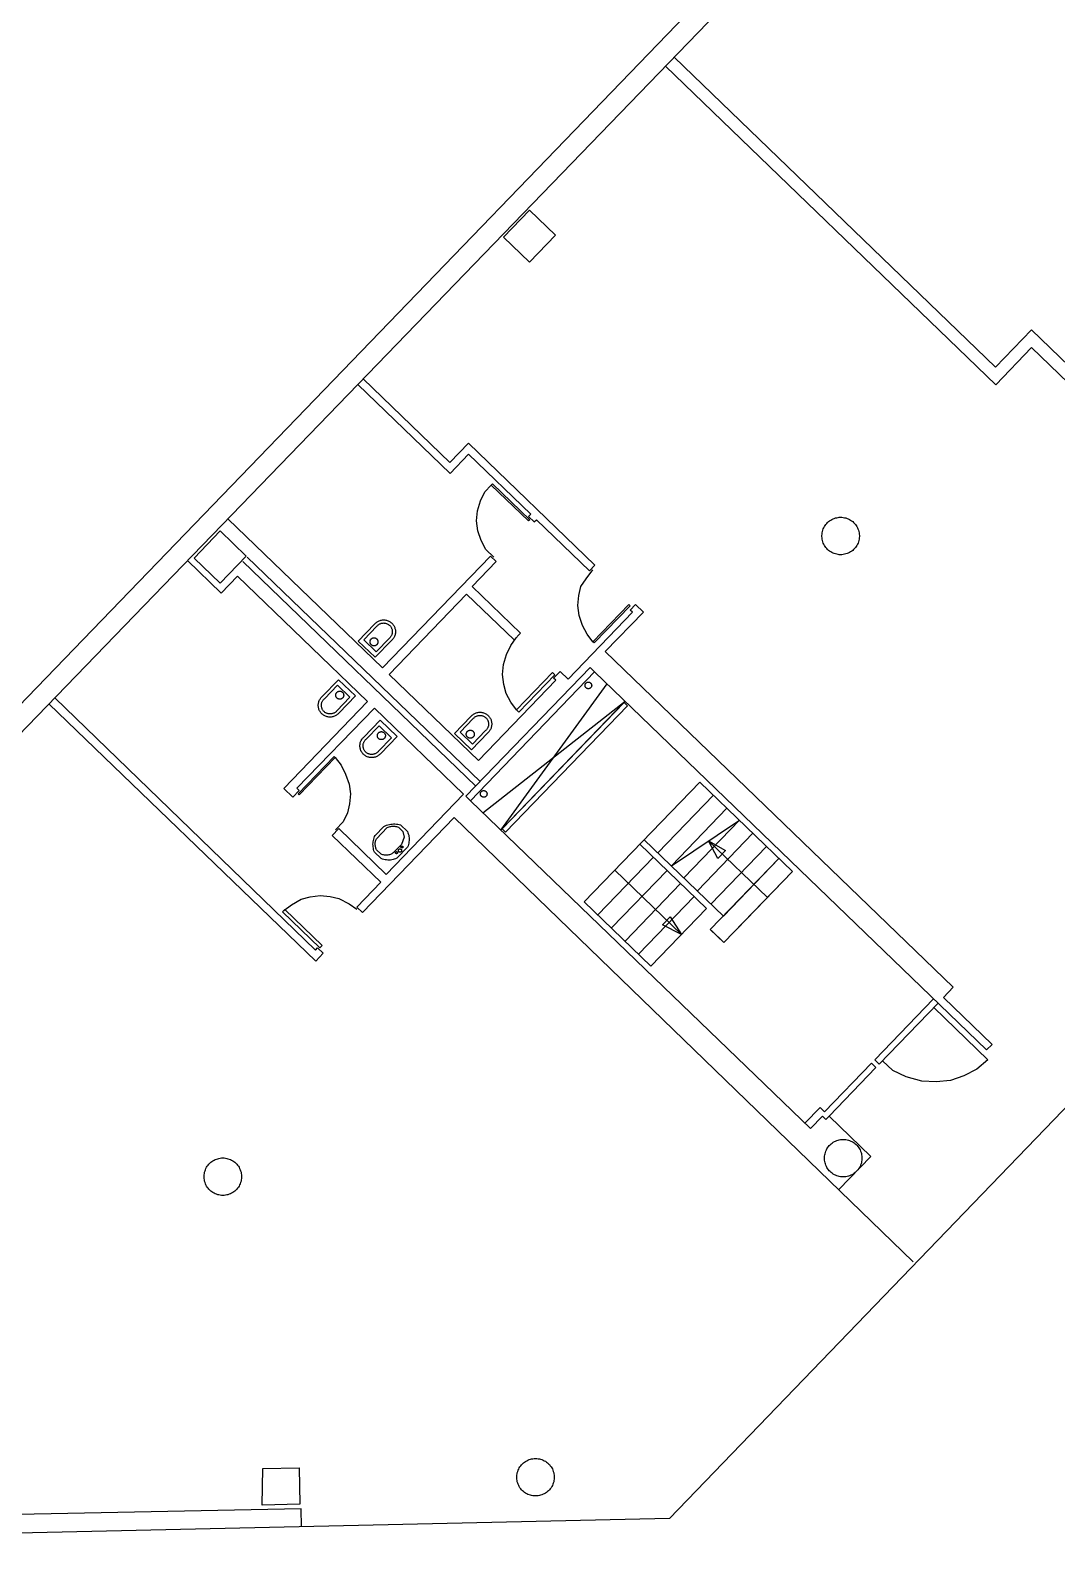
# Model space of a CAD drawing. Header units: inches. Extents: x 1826467.6 to 1826545.5, y 5114756.4 to 5114799.7.
# Drawn here: x 1826481.02 to 1826497.64, y 5114756.37 to 5114781 of the extents above; entities that cross this region are included whole.
import ezdxf

# ---------------------------------------------------------------- set-up
doc = ezdxf.new("R2010")
doc.units = ezdxf.units.IN
doc.header["$MEASUREMENT"] = 0

msp = doc.modelspace()

# ---------------------------------------------------------------- linework, layer by layer
for points in [[(1826545.53, 5114764.951), (1826524.919, 5114761.63), (1826509.897, 5114776.115), (1826491.371, 5114756.906), (1826467.621, 5114756.368), (1826509.493, 5114799.741), (1826545.53, 5114764.951)], [(1826485.415, 5114756.771), (1826485.409, 5114757.062), (1826468.393, 5114756.718), (1826509.451, 5114799.181), (1826544.866, 5114765.167), (1826530.748, 5114762.802), (1826530.785, 5114762.575)], [(1826491.307, 5114780.416), (1826496.655, 5114775.258)], [(1826496.65, 5114775.546), (1826491.448, 5114780.562)], [(1826489.529, 5114777.682), (1826489.106, 5114777.243), (1826488.685, 5114777.648), (1826489.108, 5114778.087), (1826489.529, 5114777.682)], [(1826497.232, 5114776.15), (1826496.65, 5114775.546)], [(1826503.781, 5114769.833), (1826497.232, 5114776.15)], [(1826496.655, 5114775.258), (1826497.237, 5114775.862)], [(1826497.237, 5114775.862), (1826503.639, 5114769.688)], [(1826486.325, 5114775.263), (1826487.819, 5114773.822)], [(1826487.816, 5114774.002), (1826486.413, 5114775.355)], [(1826488.116, 5114774.313), (1826487.816, 5114774.002)], [(1826490.165, 5114772.337), (1826488.116, 5114774.313)], [(1826487.819, 5114773.822), (1826488.119, 5114774.133)], [(1826488.119, 5114774.133), (1826489.126, 5114773.163)], [(1826488.527, 5114772.469), (1826488.399, 5114772.592), (1826488.324, 5114772.735), (1826488.268, 5114772.895), (1826488.247, 5114773.057), (1826488.262, 5114773.219), (1826488.313, 5114773.382), (1826488.382, 5114773.527), (1826488.488, 5114773.636)], [(1826489.109, 5114773.072), (1826489.092, 5114773.054), (1826488.488, 5114773.636), (1826488.505, 5114773.655), (1826489.109, 5114773.072), (1826489.109, 5114773.072)], [(1826484.223, 5114773.089), (1826486.726, 5114770.675)], [(1826489.126, 5114773.163), (1826489.09, 5114773.126)], [(1826489.09, 5114773.126), (1826489.182, 5114773.038)], [(1826489.182, 5114773.038), (1826489.217, 5114773.074)], [(1826489.217, 5114773.074), (1826490.077, 5114772.245)], [(1826493.934, 5114772.592), (1826493.919, 5114772.607), (1826493.906, 5114772.624), (1826493.893, 5114772.641), (1826493.882, 5114772.659), (1826493.872, 5114772.677), (1826493.863, 5114772.697), (1826493.856, 5114772.717), (1826493.85, 5114772.737), (1826493.846, 5114772.758), (1826493.843, 5114772.779), (1826493.841, 5114772.8), (1826493.841, 5114772.821), (1826493.843, 5114772.842), (1826493.846, 5114772.863), (1826493.85, 5114772.884), (1826493.856, 5114772.904), (1826493.863, 5114772.924), (1826493.872, 5114772.943), (1826493.882, 5114772.962), (1826493.893, 5114772.98), (1826493.905, 5114772.997), (1826493.919, 5114773.013), (1826493.934, 5114773.028), (1826493.949, 5114773.043), (1826493.966, 5114773.056), (1826493.984, 5114773.068), (1826494.002, 5114773.078), (1826494.021, 5114773.087), (1826494.041, 5114773.095), (1826494.061, 5114773.102), (1826494.081, 5114773.107), (1826494.102, 5114773.111), (1826494.123, 5114773.113), (1826494.144, 5114773.114), (1826494.165, 5114773.113), (1826494.186, 5114773.111), (1826494.207, 5114773.107), (1826494.228, 5114773.102), (1826494.248, 5114773.095), (1826494.268, 5114773.088), (1826494.287, 5114773.078), (1826494.305, 5114773.068), (1826494.322, 5114773.056), (1826494.339, 5114773.043), (1826494.355, 5114773.029), (1826494.37, 5114773.014), (1826494.383, 5114772.997), (1826494.396, 5114772.98), (1826494.407, 5114772.962), (1826494.417, 5114772.944), (1826494.425, 5114772.924), (1826494.433, 5114772.904), (1826494.439, 5114772.884), (1826494.443, 5114772.863), (1826494.446, 5114772.842), (1826494.447, 5114772.821), (1826494.447, 5114772.8), (1826494.446, 5114772.779), (1826494.443, 5114772.758), (1826494.439, 5114772.737), (1826494.433, 5114772.717), (1826494.426, 5114772.697), (1826494.417, 5114772.678), (1826494.407, 5114772.659), (1826494.396, 5114772.641), (1826494.383, 5114772.624), (1826494.37, 5114772.608), (1826494.355, 5114772.593), (1826494.339, 5114772.578), (1826494.323, 5114772.565), (1826494.305, 5114772.553), (1826494.287, 5114772.543), (1826494.268, 5114772.534), (1826494.248, 5114772.526), (1826494.228, 5114772.519), (1826494.208, 5114772.514), (1826494.187, 5114772.51), (1826494.166, 5114772.508), (1826494.145, 5114772.507), (1826494.123, 5114772.508), (1826494.102, 5114772.51), (1826494.082, 5114772.514), (1826494.061, 5114772.519), (1826494.041, 5114772.525), (1826494.021, 5114772.533), (1826494.002, 5114772.543), (1826493.984, 5114772.553), (1826493.966, 5114772.565), (1826493.95, 5114772.578), (1826493.934, 5114772.592)], [(1826484.518, 5114772.486), (1826484.095, 5114772.047), (1826483.674, 5114772.453), (1826484.097, 5114772.892), (1826484.518, 5114772.486)], [(1826484.116, 5114771.886), (1826483.569, 5114772.413)], [(1826484.466, 5114772.395), (1826488.235, 5114768.761)], [(1826488.305, 5114768.834), (1826484.537, 5114772.468)], [(1826486.726, 5114770.675), (1826488.473, 5114772.486)], [(1826488.564, 5114772.398), (1826488.176, 5114771.995)], [(1826488.473, 5114772.486), (1826488.564, 5114772.398)], [(1826490.077, 5114772.245), (1826490.165, 5114772.337)], [(1826484.38, 5114772.16), (1826484.116, 5114771.886)], [(1826486.484, 5114770.131), (1826484.38, 5114772.16)], [(1826490.134, 5114771.096), (1826490.041, 5114771.22), (1826489.967, 5114771.362), (1826489.91, 5114771.523), (1826489.889, 5114771.685), (1826489.904, 5114771.847), (1826489.938, 5114771.991), (1826490.025, 5114772.118), (1826490.13, 5114772.264)], [(1826488.088, 5114771.868), (1826486.836, 5114770.569)], [(1826488.857, 5114771.127), (1826488.088, 5114771.868)], [(1826488.176, 5114771.995), (1826488.963, 5114771.236)], [(1826489.731, 5114770.495), (1826490.772, 5114771.575)], [(1826490.734, 5114771.682), (1826490.152, 5114771.078), (1826490.134, 5114771.096), (1826490.716, 5114771.7), (1826490.734, 5114771.682), (1826490.734, 5114771.682)], [(1826490.952, 5114771.578), (1826490.334, 5114770.938)], [(1826490.735, 5114771.61), (1826490.824, 5114771.702)], [(1826490.772, 5114771.575), (1826490.735, 5114771.61)], [(1826490.824, 5114771.702), (1826490.952, 5114771.578)], [(1826486.334, 5114771.11), (1826486.599, 5114771.385), (1826486.599, 5114771.385), (1826486.608, 5114771.395), (1826486.617, 5114771.404), (1826486.628, 5114771.412), (1826486.638, 5114771.42), (1826486.65, 5114771.427), (1826486.661, 5114771.434), (1826486.674, 5114771.439), (1826486.686, 5114771.443), (1826486.699, 5114771.447), (1826486.712, 5114771.45), (1826486.725, 5114771.452), (1826486.738, 5114771.453), (1826486.752, 5114771.453), (1826486.765, 5114771.452), (1826486.778, 5114771.45), (1826486.791, 5114771.447), (1826486.804, 5114771.443), (1826486.816, 5114771.439), (1826486.829, 5114771.433), (1826486.84, 5114771.427), (1826486.852, 5114771.42), (1826486.862, 5114771.412), (1826486.873, 5114771.404), (1826486.882, 5114771.394), (1826486.891, 5114771.385), (1826486.899, 5114771.374), (1826486.907, 5114771.363), (1826486.913, 5114771.352), (1826486.919, 5114771.34), (1826486.924, 5114771.327), (1826486.928, 5114771.315), (1826486.932, 5114771.302), (1826486.934, 5114771.289), (1826486.935, 5114771.275), (1826486.936, 5114771.262), (1826486.935, 5114771.249), (1826486.934, 5114771.236), (1826486.932, 5114771.222), (1826486.929, 5114771.21), (1826486.925, 5114771.197), (1826486.92, 5114771.185), (1826486.914, 5114771.173), (1826486.907, 5114771.161), (1826486.9, 5114771.15), (1826486.892, 5114771.139), (1826486.883, 5114771.129), (1826486.873, 5114771.12), (1826486.609, 5114770.846), (1826486.334, 5114771.11)], [(1826486.625, 5114770.936), (1826486.424, 5114771.13), (1826486.635, 5114771.35), (1826486.635, 5114771.35), (1826486.642, 5114771.357), (1826486.649, 5114771.364), (1826486.656, 5114771.37), (1826486.664, 5114771.376), (1826486.672, 5114771.381), (1826486.68, 5114771.386), (1826486.689, 5114771.39), (1826486.698, 5114771.394), (1826486.707, 5114771.397), (1826486.717, 5114771.399), (1826486.726, 5114771.4), (1826486.736, 5114771.401), (1826486.746, 5114771.402), (1826486.755, 5114771.401), (1826486.765, 5114771.4), (1826486.774, 5114771.398), (1826486.784, 5114771.396), (1826486.793, 5114771.393), (1826486.802, 5114771.389), (1826486.811, 5114771.385), (1826486.819, 5114771.38), (1826486.827, 5114771.375), (1826486.835, 5114771.369), (1826486.842, 5114771.362), (1826486.849, 5114771.355), (1826486.855, 5114771.348), (1826486.861, 5114771.34), (1826486.866, 5114771.332), (1826486.87, 5114771.323), (1826486.874, 5114771.315), (1826486.878, 5114771.305), (1826486.88, 5114771.296), (1826486.883, 5114771.287), (1826486.884, 5114771.277), (1826486.885, 5114771.267), (1826486.885, 5114771.258), (1826486.884, 5114771.248), (1826486.883, 5114771.238), (1826486.881, 5114771.229), (1826486.878, 5114771.22), (1826486.875, 5114771.21), (1826486.871, 5114771.202), (1826486.867, 5114771.193), (1826486.862, 5114771.185), (1826486.856, 5114771.177), (1826486.85, 5114771.169), (1826486.844, 5114771.162), (1826486.837, 5114771.156), (1826486.625, 5114770.936)], [(1826486.543, 5114771.05), (1826486.54, 5114771.053), (1826486.537, 5114771.057), (1826486.534, 5114771.061), (1826486.532, 5114771.064), (1826486.53, 5114771.068), (1826486.528, 5114771.073), (1826486.526, 5114771.077), (1826486.525, 5114771.081), (1826486.524, 5114771.086), (1826486.524, 5114771.09), (1826486.523, 5114771.095), (1826486.523, 5114771.099), (1826486.524, 5114771.104), (1826486.524, 5114771.108), (1826486.525, 5114771.113), (1826486.526, 5114771.117), (1826486.528, 5114771.121), (1826486.53, 5114771.126), (1826486.532, 5114771.13), (1826486.534, 5114771.133), (1826486.537, 5114771.137), (1826486.54, 5114771.141), (1826486.543, 5114771.144), (1826486.546, 5114771.147), (1826486.55, 5114771.15), (1826486.554, 5114771.152), (1826486.558, 5114771.154), (1826486.562, 5114771.156), (1826486.566, 5114771.158), (1826486.57, 5114771.16), (1826486.575, 5114771.161), (1826486.579, 5114771.161), (1826486.584, 5114771.162), (1826486.588, 5114771.162), (1826486.593, 5114771.162), (1826486.597, 5114771.161), (1826486.602, 5114771.161), (1826486.606, 5114771.16), (1826486.611, 5114771.158), (1826486.615, 5114771.156), (1826486.619, 5114771.155), (1826486.623, 5114771.152), (1826486.627, 5114771.15), (1826486.63, 5114771.147), (1826486.634, 5114771.144), (1826486.637, 5114771.141), (1826486.64, 5114771.137), (1826486.642, 5114771.133), (1826486.645, 5114771.13), (1826486.647, 5114771.126), (1826486.649, 5114771.121), (1826486.65, 5114771.117), (1826486.651, 5114771.113), (1826486.652, 5114771.108), (1826486.653, 5114771.104), (1826486.653, 5114771.099), (1826486.653, 5114771.095), (1826486.653, 5114771.09), (1826486.652, 5114771.086), (1826486.652, 5114771.081), (1826486.65, 5114771.077), (1826486.649, 5114771.073), (1826486.647, 5114771.069), (1826486.645, 5114771.065), (1826486.642, 5114771.061), (1826486.64, 5114771.057), (1826486.637, 5114771.054), (1826486.634, 5114771.05), (1826486.63, 5114771.047), (1826486.627, 5114771.044), (1826486.623, 5114771.042), (1826486.619, 5114771.04), (1826486.615, 5114771.038), (1826486.611, 5114771.036), (1826486.606, 5114771.034), (1826486.602, 5114771.033), (1826486.597, 5114771.033), (1826486.593, 5114771.032), (1826486.588, 5114771.032), (1826486.584, 5114771.032), (1826486.579, 5114771.033), (1826486.575, 5114771.033), (1826486.57, 5114771.034), (1826486.566, 5114771.036), (1826486.562, 5114771.038), (1826486.558, 5114771.04), (1826486.554, 5114771.042), (1826486.55, 5114771.044), (1826486.547, 5114771.047), (1826486.543, 5114771.05)], [(1826488.895, 5114769.995), (1826488.803, 5114770.119), (1826488.729, 5114770.262), (1826488.69, 5114770.405), (1826488.669, 5114770.566), (1826488.684, 5114770.728), (1826488.735, 5114770.891), (1826488.805, 5114771.036), (1826488.892, 5114771.163)], [(1826488.963, 5114771.236), (1826488.857, 5114771.127)], [(1826490.334, 5114770.938), (1826495.969, 5114765.504)], [(1826486.836, 5114770.569), (1826488.281, 5114769.175)], [(1826490.087, 5114770.682), (1826488.076, 5114768.596)], [(1826490.16, 5114770.611), (1826488.149, 5114768.525)], [(1826489.514, 5114770.563), (1826488.932, 5114769.96), (1826488.895, 5114769.995), (1826489.478, 5114770.599), (1826489.514, 5114770.563), (1826489.514, 5114770.563)], [(1826489.497, 5114770.509), (1826489.603, 5114770.619)], [(1826489.603, 5114770.619), (1826489.731, 5114770.495)], [(1826490.16, 5114770.611), (1826490.087, 5114770.682)], [(1826496.508, 5114764.489), (1826490.16, 5114770.611)], [(1826486.287, 5114770.22), (1826486.023, 5114769.945), (1826486.023, 5114769.945), (1826486.014, 5114769.935), (1826486.004, 5114769.926), (1826485.994, 5114769.918), (1826485.983, 5114769.91), (1826485.972, 5114769.903), (1826485.96, 5114769.897), (1826485.948, 5114769.891), (1826485.935, 5114769.887), (1826485.923, 5114769.883), (1826485.91, 5114769.88), (1826485.896, 5114769.878), (1826485.883, 5114769.878), (1826485.87, 5114769.878), (1826485.857, 5114769.879), (1826485.843, 5114769.88), (1826485.83, 5114769.883), (1826485.818, 5114769.887), (1826485.805, 5114769.891), (1826485.793, 5114769.897), (1826485.781, 5114769.903), (1826485.77, 5114769.91), (1826485.759, 5114769.918), (1826485.749, 5114769.926), (1826485.739, 5114769.936), (1826485.73, 5114769.946), (1826485.722, 5114769.956), (1826485.715, 5114769.967), (1826485.708, 5114769.979), (1826485.702, 5114769.991), (1826485.697, 5114770.003), (1826485.693, 5114770.016), (1826485.69, 5114770.028), (1826485.687, 5114770.042), (1826485.686, 5114770.055), (1826485.686, 5114770.068), (1826485.686, 5114770.081), (1826485.687, 5114770.095), (1826485.69, 5114770.108), (1826485.693, 5114770.121), (1826485.697, 5114770.133), (1826485.702, 5114770.146), (1826485.708, 5114770.158), (1826485.714, 5114770.169), (1826485.722, 5114770.18), (1826485.73, 5114770.191), (1826485.739, 5114770.201), (1826485.748, 5114770.21), (1826486.013, 5114770.484), (1826486.287, 5114770.22)], [(1826485.997, 5114770.394), (1826486.198, 5114770.2), (1826485.986, 5114769.981), (1826485.986, 5114769.981), (1826485.98, 5114769.973), (1826485.973, 5114769.966), (1826485.966, 5114769.96), (1826485.958, 5114769.954), (1826485.95, 5114769.949), (1826485.941, 5114769.944), (1826485.933, 5114769.94), (1826485.923, 5114769.936), (1826485.914, 5114769.934), (1826485.905, 5114769.931), (1826485.895, 5114769.93), (1826485.886, 5114769.929), (1826485.876, 5114769.929), (1826485.866, 5114769.929), (1826485.857, 5114769.93), (1826485.847, 5114769.932), (1826485.838, 5114769.934), (1826485.828, 5114769.937), (1826485.82, 5114769.941), (1826485.811, 5114769.945), (1826485.802, 5114769.95), (1826485.794, 5114769.955), (1826485.787, 5114769.961), (1826485.78, 5114769.968), (1826485.773, 5114769.975), (1826485.767, 5114769.982), (1826485.761, 5114769.99), (1826485.756, 5114769.998), (1826485.751, 5114770.007), (1826485.747, 5114770.016), (1826485.744, 5114770.025), (1826485.741, 5114770.034), (1826485.739, 5114770.044), (1826485.738, 5114770.053), (1826485.737, 5114770.063), (1826485.737, 5114770.072), (1826485.737, 5114770.082), (1826485.739, 5114770.092), (1826485.74, 5114770.101), (1826485.743, 5114770.111), (1826485.746, 5114770.12), (1826485.75, 5114770.129), (1826485.754, 5114770.137), (1826485.759, 5114770.146), (1826485.765, 5114770.153), (1826485.771, 5114770.161), (1826485.778, 5114770.168), (1826485.785, 5114770.175), (1826485.997, 5114770.394)], [(1826488.281, 5114769.175), (1826489.534, 5114770.474)], [(1826488.643, 5114768.049), (1826490.362, 5114770.417)], [(1826489.534, 5114770.474), (1826489.497, 5114770.509)], [(1826490.021, 5114770.352), (1826490.019, 5114770.355), (1826490.016, 5114770.358), (1826490.014, 5114770.361), (1826490.012, 5114770.364), (1826490.01, 5114770.368), (1826490.009, 5114770.371), (1826490.007, 5114770.375), (1826490.006, 5114770.378), (1826490.006, 5114770.382), (1826490.005, 5114770.386), (1826490.005, 5114770.389), (1826490.005, 5114770.393), (1826490.005, 5114770.397), (1826490.006, 5114770.401), (1826490.006, 5114770.404), (1826490.007, 5114770.408), (1826490.009, 5114770.411), (1826490.01, 5114770.415), (1826490.012, 5114770.418), (1826490.014, 5114770.421), (1826490.016, 5114770.424), (1826490.019, 5114770.427), (1826490.021, 5114770.43), (1826490.024, 5114770.433), (1826490.027, 5114770.435), (1826490.03, 5114770.437), (1826490.033, 5114770.439), (1826490.037, 5114770.441), (1826490.04, 5114770.442), (1826490.044, 5114770.443), (1826490.047, 5114770.444), (1826490.051, 5114770.445), (1826490.055, 5114770.445), (1826490.059, 5114770.445), (1826490.062, 5114770.445), (1826490.066, 5114770.445), (1826490.07, 5114770.444), (1826490.074, 5114770.443), (1826490.077, 5114770.442), (1826490.081, 5114770.441), (1826490.084, 5114770.439), (1826490.087, 5114770.437), (1826490.09, 5114770.435), (1826490.093, 5114770.433), (1826490.096, 5114770.43), (1826490.099, 5114770.427), (1826490.101, 5114770.425), (1826490.103, 5114770.421), (1826490.105, 5114770.418), (1826490.107, 5114770.415), (1826490.109, 5114770.412), (1826490.11, 5114770.408), (1826490.111, 5114770.404), (1826490.112, 5114770.401), (1826490.112, 5114770.397), (1826490.113, 5114770.393), (1826490.113, 5114770.389), (1826490.112, 5114770.386), (1826490.112, 5114770.382), (1826490.111, 5114770.378), (1826490.11, 5114770.375), (1826490.109, 5114770.371), (1826490.107, 5114770.368), (1826490.105, 5114770.364), (1826490.104, 5114770.361), (1826490.101, 5114770.358), (1826490.099, 5114770.355), (1826490.096, 5114770.352), (1826490.093, 5114770.35), (1826490.09, 5114770.348), (1826490.087, 5114770.345), (1826490.084, 5114770.344), (1826490.081, 5114770.342), (1826490.077, 5114770.341), (1826490.074, 5114770.339), (1826490.07, 5114770.338), (1826490.066, 5114770.338), (1826490.063, 5114770.337), (1826490.059, 5114770.337), (1826490.055, 5114770.337), (1826490.051, 5114770.338), (1826490.048, 5114770.338), (1826490.044, 5114770.339), (1826490.04, 5114770.34), (1826490.037, 5114770.342), (1826490.033, 5114770.344), (1826490.03, 5114770.345), (1826490.027, 5114770.348), (1826490.024, 5114770.35), (1826490.021, 5114770.352)], [(1826485.644, 5114765.928), (1826481.325, 5114770.092)], [(1826485.64, 5114766.107), (1826481.419, 5114770.189)], [(1826485.126, 5114768.722), (1826486.484, 5114770.131)], [(1826485.988, 5114770.186), (1826485.985, 5114770.19), (1826485.982, 5114770.193), (1826485.979, 5114770.197), (1826485.977, 5114770.201), (1826485.975, 5114770.205), (1826485.973, 5114770.209), (1826485.971, 5114770.213), (1826485.97, 5114770.217), (1826485.969, 5114770.222), (1826485.968, 5114770.226), (1826485.968, 5114770.231), (1826485.968, 5114770.235), (1826485.968, 5114770.24), (1826485.969, 5114770.244), (1826485.97, 5114770.249), (1826485.971, 5114770.253), (1826485.973, 5114770.258), (1826485.975, 5114770.262), (1826485.977, 5114770.266), (1826485.979, 5114770.27), (1826485.982, 5114770.273), (1826485.985, 5114770.277), (1826485.988, 5114770.28), (1826485.991, 5114770.283), (1826485.995, 5114770.286), (1826485.999, 5114770.288), (1826486.003, 5114770.291), (1826486.007, 5114770.293), (1826486.011, 5114770.294), (1826486.015, 5114770.296), (1826486.02, 5114770.297), (1826486.024, 5114770.298), (1826486.029, 5114770.298), (1826486.033, 5114770.298), (1826486.038, 5114770.298), (1826486.042, 5114770.298), (1826486.047, 5114770.297), (1826486.051, 5114770.296), (1826486.055, 5114770.294), (1826486.06, 5114770.293), (1826486.064, 5114770.291), (1826486.068, 5114770.288), (1826486.071, 5114770.286), (1826486.075, 5114770.283), (1826486.078, 5114770.28), (1826486.081, 5114770.277), (1826486.084, 5114770.273), (1826486.087, 5114770.27), (1826486.089, 5114770.266), (1826486.092, 5114770.262), (1826486.093, 5114770.258), (1826486.095, 5114770.253), (1826486.096, 5114770.249), (1826486.097, 5114770.245), (1826486.098, 5114770.24), (1826486.098, 5114770.235), (1826486.098, 5114770.231), (1826486.098, 5114770.226), (1826486.097, 5114770.222), (1826486.096, 5114770.217), (1826486.095, 5114770.213), (1826486.093, 5114770.209), (1826486.092, 5114770.205), (1826486.09, 5114770.201), (1826486.087, 5114770.197), (1826486.084, 5114770.193), (1826486.082, 5114770.19), (1826486.078, 5114770.186), (1826486.075, 5114770.183), (1826486.071, 5114770.181), (1826486.068, 5114770.178), (1826486.064, 5114770.176), (1826486.06, 5114770.174), (1826486.055, 5114770.172), (1826486.051, 5114770.171), (1826486.047, 5114770.17), (1826486.042, 5114770.169), (1826486.038, 5114770.168), (1826486.033, 5114770.168), (1826486.029, 5114770.168), (1826486.024, 5114770.169), (1826486.02, 5114770.17), (1826486.015, 5114770.171), (1826486.011, 5114770.172), (1826486.007, 5114770.174), (1826486.003, 5114770.176), (1826485.999, 5114770.178), (1826485.995, 5114770.18), (1826485.991, 5114770.183), (1826485.988, 5114770.186)], [(1826488.35, 5114768.331), (1826490.654, 5114770.135)], [(1826490.654, 5114770.135), (1826488.643, 5114768.049)], [(1826488.661, 5114768.067), (1826490.637, 5114770.116)], [(1826490.637, 5114770.116), (1826490.692, 5114770.063)], [(1826486.594, 5114770.025), (1826485.341, 5114768.726)], [(1826486.962, 5114769.564), (1826486.697, 5114769.29), (1826486.697, 5114769.29), (1826486.688, 5114769.28), (1826486.679, 5114769.271), (1826486.668, 5114769.262), (1826486.658, 5114769.255), (1826486.646, 5114769.248), (1826486.635, 5114769.241), (1826486.622, 5114769.236), (1826486.61, 5114769.231), (1826486.597, 5114769.228), (1826486.584, 5114769.225), (1826486.571, 5114769.223), (1826486.558, 5114769.222), (1826486.544, 5114769.222), (1826486.531, 5114769.223), (1826486.518, 5114769.225), (1826486.505, 5114769.228), (1826486.492, 5114769.232), (1826486.48, 5114769.236), (1826486.467, 5114769.242), (1826486.456, 5114769.248), (1826486.444, 5114769.255), (1826486.434, 5114769.263), (1826486.423, 5114769.271), (1826486.414, 5114769.28), (1826486.405, 5114769.29), (1826486.397, 5114769.301), (1826486.389, 5114769.312), (1826486.383, 5114769.323), (1826486.377, 5114769.335), (1826486.372, 5114769.348), (1826486.368, 5114769.36), (1826486.364, 5114769.373), (1826486.362, 5114769.386), (1826486.361, 5114769.4), (1826486.36, 5114769.413), (1826486.361, 5114769.426), (1826486.362, 5114769.439), (1826486.364, 5114769.452), (1826486.367, 5114769.465), (1826486.371, 5114769.478), (1826486.376, 5114769.49), (1826486.382, 5114769.502), (1826486.389, 5114769.514), (1826486.396, 5114769.525), (1826486.404, 5114769.536), (1826486.413, 5114769.545), (1826486.423, 5114769.555), (1826486.687, 5114769.829), (1826486.962, 5114769.564)], [(1826488.039, 5114768.631), (1826486.594, 5114770.025)], [(1826487.893, 5114769.615), (1826488.158, 5114769.889), (1826488.158, 5114769.889), (1826488.167, 5114769.899), (1826488.176, 5114769.908), (1826488.187, 5114769.917), (1826488.197, 5114769.925), (1826488.209, 5114769.932), (1826488.22, 5114769.938), (1826488.233, 5114769.943), (1826488.245, 5114769.948), (1826488.258, 5114769.952), (1826488.271, 5114769.954), (1826488.284, 5114769.956), (1826488.297, 5114769.957), (1826488.311, 5114769.957), (1826488.324, 5114769.956), (1826488.337, 5114769.954), (1826488.35, 5114769.951), (1826488.363, 5114769.948), (1826488.375, 5114769.943), (1826488.388, 5114769.938), (1826488.399, 5114769.932), (1826488.411, 5114769.925), (1826488.421, 5114769.917), (1826488.432, 5114769.908), (1826488.441, 5114769.899), (1826488.45, 5114769.889), (1826488.458, 5114769.879), (1826488.466, 5114769.868), (1826488.472, 5114769.856), (1826488.478, 5114769.844), (1826488.483, 5114769.832), (1826488.487, 5114769.819), (1826488.491, 5114769.806), (1826488.493, 5114769.793), (1826488.494, 5114769.78), (1826488.495, 5114769.767), (1826488.494, 5114769.753), (1826488.493, 5114769.74), (1826488.491, 5114769.727), (1826488.488, 5114769.714), (1826488.484, 5114769.701), (1826488.479, 5114769.689), (1826488.473, 5114769.677), (1826488.466, 5114769.665), (1826488.459, 5114769.654), (1826488.451, 5114769.644), (1826488.442, 5114769.634), (1826488.432, 5114769.625), (1826488.168, 5114769.35), (1826487.893, 5114769.615)], [(1826488.184, 5114769.44), (1826487.983, 5114769.634), (1826488.194, 5114769.854), (1826488.194, 5114769.854), (1826488.201, 5114769.861), (1826488.208, 5114769.868), (1826488.215, 5114769.875), (1826488.223, 5114769.88), (1826488.231, 5114769.886), (1826488.239, 5114769.89), (1826488.248, 5114769.895), (1826488.257, 5114769.898), (1826488.266, 5114769.901), (1826488.276, 5114769.903), (1826488.285, 5114769.905), (1826488.295, 5114769.906), (1826488.305, 5114769.906), (1826488.314, 5114769.906), (1826488.324, 5114769.905), (1826488.333, 5114769.903), (1826488.343, 5114769.9), (1826488.352, 5114769.897), (1826488.361, 5114769.894), (1826488.37, 5114769.889), (1826488.378, 5114769.885), (1826488.386, 5114769.879), (1826488.394, 5114769.873), (1826488.401, 5114769.867), (1826488.408, 5114769.86), (1826488.414, 5114769.852), (1826488.42, 5114769.845), (1826488.425, 5114769.836), (1826488.429, 5114769.828), (1826488.433, 5114769.819), (1826488.437, 5114769.81), (1826488.439, 5114769.801), (1826488.442, 5114769.791), (1826488.443, 5114769.782), (1826488.444, 5114769.772), (1826488.444, 5114769.762), (1826488.443, 5114769.753), (1826488.442, 5114769.743), (1826488.44, 5114769.733), (1826488.437, 5114769.724), (1826488.434, 5114769.715), (1826488.43, 5114769.706), (1826488.426, 5114769.697), (1826488.421, 5114769.689), (1826488.415, 5114769.681), (1826488.409, 5114769.674), (1826488.403, 5114769.667), (1826488.396, 5114769.66), (1826488.184, 5114769.44)], [(1826490.692, 5114770.063), (1826488.715, 5114768.014)], [(1826486.671, 5114769.739), (1826486.872, 5114769.545), (1826486.661, 5114769.325), (1826486.661, 5114769.325), (1826486.654, 5114769.318), (1826486.647, 5114769.311), (1826486.64, 5114769.305), (1826486.632, 5114769.299), (1826486.624, 5114769.294), (1826486.616, 5114769.289), (1826486.607, 5114769.285), (1826486.598, 5114769.281), (1826486.589, 5114769.278), (1826486.579, 5114769.276), (1826486.57, 5114769.274), (1826486.56, 5114769.274), (1826486.55, 5114769.273), (1826486.541, 5114769.274), (1826486.531, 5114769.275), (1826486.522, 5114769.277), (1826486.512, 5114769.279), (1826486.503, 5114769.282), (1826486.494, 5114769.286), (1826486.485, 5114769.29), (1826486.477, 5114769.295), (1826486.469, 5114769.3), (1826486.461, 5114769.306), (1826486.454, 5114769.313), (1826486.447, 5114769.32), (1826486.441, 5114769.327), (1826486.435, 5114769.335), (1826486.43, 5114769.343), (1826486.426, 5114769.352), (1826486.422, 5114769.36), (1826486.418, 5114769.369), (1826486.416, 5114769.379), (1826486.414, 5114769.388), (1826486.412, 5114769.398), (1826486.411, 5114769.407), (1826486.411, 5114769.417), (1826486.412, 5114769.427), (1826486.413, 5114769.436), (1826486.415, 5114769.446), (1826486.418, 5114769.455), (1826486.421, 5114769.464), (1826486.425, 5114769.473), (1826486.429, 5114769.482), (1826486.434, 5114769.49), (1826486.44, 5114769.498), (1826486.446, 5114769.506), (1826486.452, 5114769.513), (1826486.459, 5114769.519), (1826486.671, 5114769.739)], [(1826486.662, 5114769.531), (1826486.659, 5114769.534), (1826486.656, 5114769.538), (1826486.654, 5114769.541), (1826486.651, 5114769.545), (1826486.649, 5114769.549), (1826486.647, 5114769.553), (1826486.646, 5114769.558), (1826486.645, 5114769.562), (1826486.644, 5114769.567), (1826486.643, 5114769.571), (1826486.643, 5114769.576), (1826486.643, 5114769.58), (1826486.643, 5114769.585), (1826486.644, 5114769.589), (1826486.644, 5114769.594), (1826486.646, 5114769.598), (1826486.647, 5114769.602), (1826486.649, 5114769.606), (1826486.651, 5114769.61), (1826486.654, 5114769.614), (1826486.656, 5114769.618), (1826486.659, 5114769.621), (1826486.662, 5114769.625), (1826486.666, 5114769.628), (1826486.669, 5114769.631), (1826486.673, 5114769.633), (1826486.677, 5114769.635), (1826486.681, 5114769.637), (1826486.685, 5114769.639), (1826486.69, 5114769.64), (1826486.694, 5114769.642), (1826486.699, 5114769.642), (1826486.703, 5114769.643), (1826486.708, 5114769.643), (1826486.712, 5114769.643), (1826486.717, 5114769.642), (1826486.721, 5114769.642), (1826486.726, 5114769.64), (1826486.73, 5114769.639), (1826486.734, 5114769.637), (1826486.738, 5114769.635), (1826486.742, 5114769.633), (1826486.746, 5114769.631), (1826486.749, 5114769.628), (1826486.753, 5114769.625), (1826486.756, 5114769.621), (1826486.759, 5114769.618), (1826486.762, 5114769.614), (1826486.764, 5114769.61), (1826486.766, 5114769.606), (1826486.768, 5114769.602), (1826486.77, 5114769.598), (1826486.771, 5114769.594), (1826486.772, 5114769.589), (1826486.772, 5114769.585), (1826486.773, 5114769.58), (1826486.773, 5114769.576), (1826486.772, 5114769.571), (1826486.772, 5114769.567), (1826486.771, 5114769.562), (1826486.77, 5114769.558), (1826486.768, 5114769.554), (1826486.766, 5114769.549), (1826486.764, 5114769.545), (1826486.762, 5114769.542), (1826486.759, 5114769.538), (1826486.756, 5114769.534), (1826486.753, 5114769.531), (1826486.75, 5114769.528), (1826486.746, 5114769.525), (1826486.742, 5114769.523), (1826486.738, 5114769.52), (1826486.734, 5114769.518), (1826486.73, 5114769.517), (1826486.726, 5114769.515), (1826486.721, 5114769.514), (1826486.717, 5114769.513), (1826486.712, 5114769.513), (1826486.708, 5114769.513), (1826486.703, 5114769.513), (1826486.699, 5114769.513), (1826486.694, 5114769.514), (1826486.69, 5114769.515), (1826486.685, 5114769.517), (1826486.681, 5114769.518), (1826486.677, 5114769.52), (1826486.673, 5114769.523), (1826486.669, 5114769.525), (1826486.666, 5114769.528), (1826486.662, 5114769.531)], [(1826488.102, 5114769.555), (1826488.099, 5114769.558), (1826488.096, 5114769.561), (1826488.093, 5114769.565), (1826488.091, 5114769.569), (1826488.089, 5114769.573), (1826488.087, 5114769.577), (1826488.085, 5114769.581), (1826488.084, 5114769.586), (1826488.083, 5114769.59), (1826488.083, 5114769.595), (1826488.082, 5114769.599), (1826488.082, 5114769.604), (1826488.083, 5114769.608), (1826488.083, 5114769.613), (1826488.084, 5114769.617), (1826488.085, 5114769.622), (1826488.087, 5114769.626), (1826488.089, 5114769.63), (1826488.091, 5114769.634), (1826488.093, 5114769.638), (1826488.096, 5114769.642), (1826488.099, 5114769.645), (1826488.102, 5114769.648), (1826488.105, 5114769.651), (1826488.109, 5114769.654), (1826488.113, 5114769.657), (1826488.117, 5114769.659), (1826488.121, 5114769.661), (1826488.125, 5114769.663), (1826488.129, 5114769.664), (1826488.134, 5114769.665), (1826488.138, 5114769.666), (1826488.143, 5114769.666), (1826488.147, 5114769.667), (1826488.152, 5114769.666), (1826488.156, 5114769.666), (1826488.161, 5114769.665), (1826488.165, 5114769.664), (1826488.17, 5114769.663), (1826488.174, 5114769.661), (1826488.178, 5114769.659), (1826488.182, 5114769.657), (1826488.186, 5114769.654), (1826488.189, 5114769.651), (1826488.193, 5114769.648), (1826488.196, 5114769.645), (1826488.199, 5114769.642), (1826488.201, 5114769.638), (1826488.204, 5114769.634), (1826488.206, 5114769.63), (1826488.208, 5114769.626), (1826488.209, 5114769.622), (1826488.211, 5114769.617), (1826488.211, 5114769.613), (1826488.212, 5114769.608), (1826488.212, 5114769.604), (1826488.212, 5114769.599), (1826488.212, 5114769.595), (1826488.211, 5114769.59), (1826488.211, 5114769.586), (1826488.209, 5114769.581), (1826488.208, 5114769.577), (1826488.206, 5114769.573), (1826488.204, 5114769.569), (1826488.201, 5114769.565), (1826488.199, 5114769.561), (1826488.196, 5114769.558), (1826488.193, 5114769.555), (1826488.189, 5114769.552), (1826488.186, 5114769.549), (1826488.182, 5114769.546), (1826488.178, 5114769.544), (1826488.174, 5114769.542), (1826488.17, 5114769.54), (1826488.165, 5114769.539), (1826488.161, 5114769.538), (1826488.156, 5114769.537), (1826488.152, 5114769.537), (1826488.147, 5114769.536), (1826488.143, 5114769.537), (1826488.138, 5114769.537), (1826488.134, 5114769.538), (1826488.129, 5114769.539), (1826488.125, 5114769.54), (1826488.121, 5114769.542), (1826488.117, 5114769.544), (1826488.113, 5114769.546), (1826488.109, 5114769.549), (1826488.106, 5114769.552), (1826488.102, 5114769.555)], [(1826485.961, 5114769.223), (1826485.379, 5114768.619), (1826485.361, 5114768.637), (1826485.943, 5114769.24), (1826485.961, 5114769.223), (1826485.961, 5114769.223)], [(1826485.961, 5114769.223), (1826486.054, 5114769.099), (1826486.128, 5114768.956), (1826486.185, 5114768.795), (1826486.206, 5114768.634), (1826486.191, 5114768.472), (1826486.157, 5114768.328), (1826486.088, 5114768.183), (1826485.965, 5114768.055)], [(1826485.272, 5114768.581), (1826485.126, 5114768.722)], [(1826485.378, 5114768.691), (1826485.272, 5114768.581)], [(1826485.341, 5114768.726), (1826485.378, 5114768.691)], [(1826486.787, 5114767.332), (1826488.039, 5114768.631)], [(1826488.076, 5114768.596), (1826488.149, 5114768.525)], [(1826488.327, 5114768.596), (1826488.325, 5114768.599), (1826488.322, 5114768.602), (1826488.32, 5114768.605), (1826488.318, 5114768.608), (1826488.316, 5114768.611), (1826488.315, 5114768.615), (1826488.314, 5114768.618), (1826488.313, 5114768.622), (1826488.312, 5114768.626), (1826488.311, 5114768.629), (1826488.311, 5114768.633), (1826488.311, 5114768.637), (1826488.311, 5114768.641), (1826488.312, 5114768.644), (1826488.313, 5114768.648), (1826488.314, 5114768.652), (1826488.315, 5114768.655), (1826488.316, 5114768.659), (1826488.318, 5114768.662), (1826488.32, 5114768.665), (1826488.322, 5114768.668), (1826488.325, 5114768.671), (1826488.327, 5114768.674), (1826488.33, 5114768.676), (1826488.333, 5114768.679), (1826488.336, 5114768.681), (1826488.34, 5114768.683), (1826488.343, 5114768.684), (1826488.346, 5114768.686), (1826488.35, 5114768.687), (1826488.354, 5114768.688), (1826488.357, 5114768.688), (1826488.361, 5114768.689), (1826488.365, 5114768.689), (1826488.369, 5114768.689), (1826488.372, 5114768.688), (1826488.376, 5114768.688), (1826488.38, 5114768.687), (1826488.383, 5114768.686), (1826488.387, 5114768.684), (1826488.39, 5114768.683), (1826488.394, 5114768.681), (1826488.397, 5114768.679), (1826488.4, 5114768.676), (1826488.402, 5114768.674), (1826488.405, 5114768.671), (1826488.407, 5114768.668), (1826488.41, 5114768.665), (1826488.412, 5114768.662), (1826488.413, 5114768.659), (1826488.415, 5114768.655), (1826488.416, 5114768.652), (1826488.417, 5114768.648), (1826488.418, 5114768.644), (1826488.419, 5114768.641), (1826488.419, 5114768.637), (1826488.419, 5114768.633), (1826488.419, 5114768.629), (1826488.418, 5114768.626), (1826488.417, 5114768.622), (1826488.416, 5114768.618), (1826488.415, 5114768.615), (1826488.413, 5114768.611), (1826488.412, 5114768.608), (1826488.41, 5114768.605), (1826488.408, 5114768.602), (1826488.405, 5114768.599), (1826488.402, 5114768.596), (1826488.4, 5114768.594), (1826488.397, 5114768.591), (1826488.394, 5114768.589), (1826488.39, 5114768.587), (1826488.387, 5114768.586), (1826488.383, 5114768.584), (1826488.38, 5114768.583), (1826488.376, 5114768.582), (1826488.372, 5114768.582), (1826488.369, 5114768.581), (1826488.365, 5114768.581), (1826488.361, 5114768.581), (1826488.357, 5114768.582), (1826488.354, 5114768.582), (1826488.35, 5114768.583), (1826488.347, 5114768.584), (1826488.343, 5114768.586), (1826488.34, 5114768.587), (1826488.336, 5114768.589), (1826488.333, 5114768.591), (1826488.33, 5114768.594), (1826488.327, 5114768.596)], [(1826491.864, 5114768.826), (1826489.994, 5114766.887)], [(1826492.084, 5114768.615), (1826491.184, 5114767.682)], [(1826493.364, 5114767.38), (1826491.864, 5114768.826)], [(1826488.149, 5114768.525), (1826493.656, 5114763.215)], [(1826492.303, 5114768.403), (1826491.404, 5114767.47)], [(1826487.884, 5114768.251), (1826486.402, 5114766.714)], [(1826486.957, 5114767.592), (1826486.937, 5114767.583), (1826486.917, 5114767.577), (1826486.896, 5114767.571), (1826486.875, 5114767.567), (1826486.853, 5114767.564), (1826486.832, 5114767.563), (1826486.81, 5114767.564), (1826486.789, 5114767.565), (1826486.767, 5114767.569), (1826486.746, 5114767.573), (1826486.726, 5114767.58), (1826486.705, 5114767.587), (1826486.705, 5114767.587), (1826486.596, 5114767.693), (1826486.596, 5114767.693), (1826486.588, 5114767.713), (1826486.582, 5114767.734), (1826486.578, 5114767.755), (1826486.574, 5114767.776), (1826486.573, 5114767.797), (1826486.572, 5114767.819), (1826486.573, 5114767.84), (1826486.576, 5114767.861), (1826486.58, 5114767.883), (1826486.585, 5114767.903), (1826486.591, 5114767.924), (1826486.599, 5114767.944), (1826486.609, 5114767.963), (1826486.75, 5114768.109), (1826486.75, 5114768.109), (1826486.771, 5114768.119), (1826486.792, 5114768.128), (1826486.814, 5114768.135), (1826486.837, 5114768.14), (1826486.859, 5114768.144), (1826486.882, 5114768.147), (1826486.905, 5114768.148), (1826486.928, 5114768.148), (1826486.951, 5114768.146), (1826486.974, 5114768.143), (1826486.997, 5114768.138), (1826487.019, 5114768.132), (1826487.129, 5114768.026), (1826487.129, 5114768.026), (1826487.137, 5114768.006), (1826487.144, 5114767.986), (1826487.15, 5114767.965), (1826487.154, 5114767.944), (1826487.156, 5114767.923), (1826487.157, 5114767.901), (1826487.157, 5114767.879), (1826487.155, 5114767.858), (1826487.152, 5114767.837), (1826487.147, 5114767.816), (1826487.141, 5114767.795), (1826487.133, 5114767.775), (1826486.957, 5114767.592)], [(1826487.034, 5114767.818), (1826486.901, 5114767.681), (1826486.901, 5114767.681), (1826486.89, 5114767.673), (1826486.878, 5114767.666), (1826486.866, 5114767.66), (1826486.853, 5114767.655), (1826486.84, 5114767.65), (1826486.826, 5114767.647), (1826486.812, 5114767.645), (1826486.799, 5114767.643), (1826486.785, 5114767.643), (1826486.771, 5114767.643), (1826486.757, 5114767.644), (1826486.744, 5114767.647), (1826486.73, 5114767.65), (1826486.717, 5114767.654), (1826486.704, 5114767.659), (1826486.631, 5114767.73), (1826486.631, 5114767.73), (1826486.625, 5114767.742), (1826486.62, 5114767.754), (1826486.616, 5114767.767), (1826486.613, 5114767.78), (1826486.61, 5114767.793), (1826486.609, 5114767.806), (1826486.608, 5114767.819), (1826486.608, 5114767.832), (1826486.609, 5114767.846), (1826486.611, 5114767.859), (1826486.614, 5114767.872), (1826486.618, 5114767.885), (1826486.622, 5114767.897), (1826486.628, 5114767.909), (1826486.804, 5114768.092), (1826486.804, 5114768.092), (1826486.818, 5114768.098), (1826486.833, 5114768.103), (1826486.848, 5114768.107), (1826486.863, 5114768.109), (1826486.878, 5114768.111), (1826486.894, 5114768.112), (1826486.909, 5114768.112), (1826486.924, 5114768.11), (1826486.939, 5114768.108), (1826486.955, 5114768.105), (1826486.969, 5114768.101), (1826486.984, 5114768.096), (1826487.057, 5114768.025), (1826487.077, 5114767.936), (1826487.034, 5114767.818)], [(1826495.321, 5114761.061), (1826487.884, 5114768.251)], [(1826491.404, 5114767.47), (1826492.505, 5114768.209)], [(1826492.505, 5114768.209), (1826491.605, 5114767.276)], [(1826492.505, 5114768.209), (1826491.605, 5114767.276)], [(1826485.912, 5114767.964), (1826486.018, 5114768.073)], [(1826486.699, 5114767.205), (1826485.912, 5114767.964)], [(1826486.018, 5114768.073), (1826486.787, 5114767.332)], [(1826488.715, 5114768.014), (1826488.661, 5114768.067)], [(1826492.245, 5114766.658), (1826490.965, 5114767.893)], [(1826492.724, 5114767.997), (1826491.824, 5114767.064)], [(1826492.959, 5114766.959), (1826492.007, 5114767.876)], [(1826492.007, 5114767.876), (1826492.28, 5114767.72), (1826492.156, 5114767.591), (1826492.007, 5114767.876), (1826492.007, 5114767.876)], [(1826492.007, 5114767.876), (1826492.28, 5114767.72), (1826492.156, 5114767.591), (1826492.007, 5114767.876), (1826492.007, 5114767.876)], [(1826486.942, 5114767.672), (1826486.941, 5114767.673), (1826486.94, 5114767.673), (1826486.939, 5114767.674), (1826486.939, 5114767.675), (1826486.938, 5114767.676), (1826486.938, 5114767.677), (1826486.937, 5114767.678), (1826486.937, 5114767.679), (1826486.937, 5114767.681), (1826486.937, 5114767.682), (1826486.937, 5114767.683), (1826486.937, 5114767.684), (1826486.937, 5114767.685), (1826486.937, 5114767.686), (1826486.937, 5114767.687), (1826486.937, 5114767.688), (1826486.938, 5114767.69), (1826486.938, 5114767.691), (1826486.939, 5114767.692), (1826486.939, 5114767.693), (1826486.94, 5114767.694), (1826486.941, 5114767.694), (1826486.941, 5114767.695), (1826486.942, 5114767.696), (1826486.943, 5114767.697), (1826486.944, 5114767.697), (1826486.945, 5114767.698), (1826486.946, 5114767.698), (1826486.947, 5114767.699), (1826486.948, 5114767.699), (1826486.949, 5114767.699), (1826486.951, 5114767.7), (1826486.952, 5114767.7), (1826486.953, 5114767.7), (1826486.954, 5114767.7), (1826486.955, 5114767.7), (1826486.956, 5114767.699), (1826486.957, 5114767.699), (1826486.958, 5114767.699), (1826486.959, 5114767.698), (1826486.961, 5114767.698), (1826486.961, 5114767.697), (1826486.962, 5114767.697), (1826486.963, 5114767.696), (1826486.964, 5114767.695), (1826486.965, 5114767.694), (1826486.966, 5114767.694), (1826486.966, 5114767.693), (1826486.967, 5114767.692), (1826486.968, 5114767.691), (1826486.968, 5114767.69), (1826486.968, 5114767.689), (1826486.969, 5114767.687), (1826486.969, 5114767.686), (1826486.969, 5114767.685), (1826486.969, 5114767.684), (1826486.969, 5114767.683), (1826486.969, 5114767.682), (1826486.969, 5114767.681), (1826486.969, 5114767.68), (1826486.968, 5114767.678), (1826486.968, 5114767.677), (1826486.968, 5114767.676), (1826486.967, 5114767.675), (1826486.966, 5114767.674), (1826486.966, 5114767.673), (1826486.965, 5114767.673), (1826486.964, 5114767.672), (1826486.963, 5114767.671), (1826486.962, 5114767.67), (1826486.962, 5114767.67), (1826486.961, 5114767.669), (1826486.959, 5114767.669), (1826486.958, 5114767.668), (1826486.957, 5114767.668), (1826486.956, 5114767.667), (1826486.955, 5114767.667), (1826486.954, 5114767.667), (1826486.953, 5114767.667), (1826486.952, 5114767.667), (1826486.951, 5114767.667), (1826486.949, 5114767.667), (1826486.948, 5114767.668), (1826486.947, 5114767.668), (1826486.946, 5114767.669), (1826486.945, 5114767.669), (1826486.944, 5114767.67), (1826486.943, 5114767.67), (1826486.942, 5114767.671), (1826486.942, 5114767.672)], [(1826486.991, 5114767.698), (1826486.989, 5114767.699), (1826486.988, 5114767.701), (1826486.987, 5114767.702), (1826486.986, 5114767.704), (1826486.985, 5114767.705), (1826486.984, 5114767.707), (1826486.984, 5114767.709), (1826486.983, 5114767.711), (1826486.983, 5114767.713), (1826486.983, 5114767.714), (1826486.982, 5114767.716), (1826486.982, 5114767.718), (1826486.983, 5114767.72), (1826486.983, 5114767.722), (1826486.983, 5114767.724), (1826486.984, 5114767.726), (1826486.984, 5114767.727), (1826486.985, 5114767.729), (1826486.986, 5114767.731), (1826486.987, 5114767.732), (1826486.988, 5114767.734), (1826486.989, 5114767.735), (1826486.991, 5114767.737), (1826486.992, 5114767.738), (1826486.994, 5114767.739), (1826486.995, 5114767.74), (1826486.997, 5114767.741), (1826486.998, 5114767.742), (1826487, 5114767.743), (1826487.002, 5114767.743), (1826487.004, 5114767.744), (1826487.006, 5114767.744), (1826487.008, 5114767.744), (1826487.009, 5114767.744), (1826487.011, 5114767.744), (1826487.013, 5114767.744), (1826487.015, 5114767.744), (1826487.017, 5114767.743), (1826487.019, 5114767.743), (1826487.02, 5114767.742), (1826487.022, 5114767.741), (1826487.024, 5114767.74), (1826487.025, 5114767.739), (1826487.027, 5114767.738), (1826487.028, 5114767.737), (1826487.029, 5114767.735), (1826487.031, 5114767.734), (1826487.032, 5114767.732), (1826487.033, 5114767.731), (1826487.034, 5114767.729), (1826487.034, 5114767.727), (1826487.035, 5114767.726), (1826487.036, 5114767.724), (1826487.036, 5114767.722), (1826487.036, 5114767.72), (1826487.036, 5114767.718), (1826487.036, 5114767.716), (1826487.036, 5114767.714), (1826487.036, 5114767.713), (1826487.036, 5114767.711), (1826487.035, 5114767.709), (1826487.034, 5114767.707), (1826487.034, 5114767.705), (1826487.033, 5114767.704), (1826487.032, 5114767.702), (1826487.031, 5114767.701), (1826487.029, 5114767.699), (1826487.028, 5114767.698), (1826487.027, 5114767.697), (1826487.025, 5114767.695), (1826487.024, 5114767.694), (1826487.022, 5114767.693), (1826487.02, 5114767.693), (1826487.019, 5114767.692), (1826487.017, 5114767.691), (1826487.015, 5114767.691), (1826487.013, 5114767.69), (1826487.011, 5114767.69), (1826487.009, 5114767.69), (1826487.008, 5114767.69), (1826487.006, 5114767.69), (1826487.004, 5114767.691), (1826487.002, 5114767.691), (1826487, 5114767.692), (1826486.998, 5114767.693), (1826486.997, 5114767.693), (1826486.995, 5114767.694), (1826486.994, 5114767.695), (1826486.992, 5114767.697), (1826486.991, 5114767.698)], [(1826487.03, 5114767.763), (1826487.029, 5114767.764), (1826487.028, 5114767.765), (1826487.028, 5114767.766), (1826487.027, 5114767.767), (1826487.026, 5114767.768), (1826487.026, 5114767.769), (1826487.026, 5114767.77), (1826487.025, 5114767.771), (1826487.025, 5114767.772), (1826487.025, 5114767.773), (1826487.025, 5114767.774), (1826487.025, 5114767.775), (1826487.025, 5114767.777), (1826487.025, 5114767.778), (1826487.025, 5114767.779), (1826487.026, 5114767.78), (1826487.026, 5114767.781), (1826487.026, 5114767.782), (1826487.027, 5114767.783), (1826487.028, 5114767.784), (1826487.028, 5114767.785), (1826487.029, 5114767.786), (1826487.03, 5114767.787), (1826487.031, 5114767.787), (1826487.031, 5114767.788), (1826487.032, 5114767.789), (1826487.033, 5114767.789), (1826487.034, 5114767.79), (1826487.035, 5114767.79), (1826487.037, 5114767.791), (1826487.038, 5114767.791), (1826487.039, 5114767.791), (1826487.04, 5114767.791), (1826487.041, 5114767.791), (1826487.042, 5114767.791), (1826487.043, 5114767.791), (1826487.044, 5114767.791), (1826487.046, 5114767.791), (1826487.047, 5114767.79), (1826487.048, 5114767.79), (1826487.049, 5114767.789), (1826487.05, 5114767.789), (1826487.051, 5114767.788), (1826487.052, 5114767.787), (1826487.052, 5114767.787), (1826487.053, 5114767.786), (1826487.054, 5114767.785), (1826487.055, 5114767.784), (1826487.055, 5114767.783), (1826487.056, 5114767.782), (1826487.056, 5114767.781), (1826487.057, 5114767.78), (1826487.057, 5114767.779), (1826487.057, 5114767.778), (1826487.057, 5114767.777), (1826487.057, 5114767.776), (1826487.057, 5114767.774), (1826487.057, 5114767.773), (1826487.057, 5114767.772), (1826487.057, 5114767.771), (1826487.057, 5114767.77), (1826487.056, 5114767.769), (1826487.056, 5114767.768), (1826487.055, 5114767.767), (1826487.055, 5114767.766), (1826487.054, 5114767.765), (1826487.053, 5114767.764), (1826487.052, 5114767.763), (1826487.052, 5114767.762), (1826487.051, 5114767.762), (1826487.05, 5114767.761), (1826487.049, 5114767.761), (1826487.048, 5114767.76), (1826487.047, 5114767.76), (1826487.046, 5114767.759), (1826487.044, 5114767.759), (1826487.043, 5114767.759), (1826487.042, 5114767.759), (1826487.041, 5114767.759), (1826487.04, 5114767.759), (1826487.039, 5114767.759), (1826487.038, 5114767.759), (1826487.037, 5114767.759), (1826487.035, 5114767.76), (1826487.034, 5114767.76), (1826487.033, 5114767.76), (1826487.032, 5114767.761), (1826487.031, 5114767.762), (1826487.031, 5114767.762), (1826487.03, 5114767.763)], [(1826491.113, 5114767.609), (1826490.214, 5114766.676)], [(1826491.973, 5114766.779), (1826490.894, 5114767.82)], [(1826492.944, 5114767.785), (1826492.044, 5114766.852)], [(1826491.333, 5114767.397), (1826490.433, 5114766.464)], [(1826491.568, 5114766.359), (1826490.488, 5114767.399)], [(1826493.145, 5114767.591), (1826492.033, 5114766.439)], [(1826493.145, 5114767.591), (1826492.245, 5114766.658)], [(1826492.253, 5114766.227), (1826493.364, 5114767.38)], [(1826492.465, 5114766.447), (1826493.364, 5114767.38)], [(1826486.311, 5114766.803), (1826486.699, 5114767.205)], [(1826491.553, 5114767.185), (1826490.653, 5114766.252)], [(1826485.126, 5114766.745), (1826485.25, 5114766.837), (1826485.41, 5114766.93), (1826485.553, 5114766.969), (1826485.714, 5114766.989), (1826485.876, 5114766.974), (1826486.021, 5114766.941), (1826486.184, 5114766.854), (1826486.311, 5114766.767)], [(1826491.073, 5114765.846), (1826489.994, 5114766.887)], [(1826491.772, 5114766.973), (1826490.872, 5114766.04)], [(1826485.747, 5114766.181), (1826485.712, 5114766.145), (1826485.108, 5114766.727), (1826485.143, 5114766.763), (1826485.747, 5114766.181), (1826485.747, 5114766.181)], [(1826486.402, 5114766.714), (1826486.311, 5114766.803)], [(1826491.973, 5114766.779), (1826491.073, 5114765.846)], [(1826491.568, 5114766.359), (1826491.259, 5114766.515), (1826491.383, 5114766.643), (1826491.568, 5114766.359), (1826491.568, 5114766.359)], [(1826491.568, 5114766.359), (1826491.259, 5114766.515), (1826491.383, 5114766.643), (1826491.568, 5114766.359), (1826491.568, 5114766.359)], [(1826492.033, 5114766.439), (1826492.253, 5114766.227)], [(1826492.052, 5114766.421), (1826492.253, 5114766.227)], [(1826485.64, 5114766.107), (1826485.676, 5114766.144)], [(1826485.676, 5114766.144), (1826485.767, 5114766.056)], [(1826485.767, 5114766.056), (1826485.644, 5114765.928)], [(1826495.969, 5114765.504), (1826495.81, 5114765.339)], [(1826494.696, 5114764.33), (1826495.649, 5114765.318)], [(1826495.722, 5114765.247), (1826494.769, 5114764.26)], [(1826494.769, 5114764.26), (1826495.722, 5114765.247)], [(1826496.529, 5114764.327), (1826495.651, 5114765.174)], [(1826495.81, 5114765.339), (1826496.597, 5114764.58)], [(1826496.597, 5114764.58), (1826496.508, 5114764.489)], [(1826494.643, 5114764.275), (1826493.884, 5114763.489)], [(1826493.957, 5114763.418), (1826494.716, 5114764.205)], [(1826494.716, 5114764.205), (1826494.643, 5114764.275)], [(1826494.769, 5114764.26), (1826494.696, 5114764.33)], [(1826496.529, 5114764.327), (1826496.352, 5114764.18), (1826496.139, 5114764.069), (1826495.924, 5114763.993), (1826495.691, 5114763.971), (1826495.457, 5114763.984), (1826495.204, 5114764.052), (1826494.987, 5114764.156), (1826494.822, 5114764.314)], [(1826493.811, 5114763.559), (1826493.564, 5114763.303)], [(1826493.656, 5114763.215), (1826493.85, 5114763.416)], [(1826493.884, 5114763.489), (1826493.811, 5114763.559)], [(1826493.85, 5114763.416), (1826493.905, 5114763.363)], [(1826493.905, 5114763.363), (1826493.957, 5114763.418)], [(1826493.957, 5114763.418), (1826494.634, 5114762.765)], [(1826493.975, 5114762.519), (1826493.96, 5114762.534), (1826493.947, 5114762.55), (1826493.934, 5114762.568), (1826493.923, 5114762.586), (1826493.913, 5114762.604), (1826493.904, 5114762.624), (1826493.897, 5114762.643), (1826493.891, 5114762.664), (1826493.887, 5114762.684), (1826493.884, 5114762.705), (1826493.882, 5114762.727), (1826493.882, 5114762.748), (1826493.884, 5114762.769), (1826493.887, 5114762.79), (1826493.891, 5114762.81), (1826493.897, 5114762.831), (1826493.904, 5114762.851), (1826493.913, 5114762.87), (1826493.923, 5114762.889), (1826493.934, 5114762.907), (1826493.946, 5114762.924), (1826493.96, 5114762.94), (1826493.975, 5114762.955), (1826493.99, 5114762.969), (1826494.007, 5114762.982), (1826494.025, 5114762.994), (1826494.043, 5114763.005), (1826494.062, 5114763.014), (1826494.082, 5114763.022), (1826494.102, 5114763.029), (1826494.122, 5114763.034), (1826494.143, 5114763.038), (1826494.164, 5114763.04), (1826494.185, 5114763.04), (1826494.206, 5114763.04), (1826494.227, 5114763.038), (1826494.248, 5114763.034), (1826494.269, 5114763.029), (1826494.289, 5114763.022), (1826494.309, 5114763.014), (1826494.328, 5114763.005), (1826494.346, 5114762.995), (1826494.363, 5114762.983), (1826494.38, 5114762.97), (1826494.396, 5114762.956), (1826494.411, 5114762.94), (1826494.424, 5114762.924), (1826494.437, 5114762.907), (1826494.448, 5114762.889), (1826494.458, 5114762.87), (1826494.466, 5114762.851), (1826494.474, 5114762.831), (1826494.48, 5114762.811), (1826494.484, 5114762.79), (1826494.487, 5114762.769), (1826494.488, 5114762.748), (1826494.488, 5114762.727), (1826494.487, 5114762.706), (1826494.484, 5114762.685), (1826494.48, 5114762.664), (1826494.474, 5114762.644), (1826494.467, 5114762.624), (1826494.458, 5114762.605), (1826494.448, 5114762.586), (1826494.437, 5114762.568), (1826494.424, 5114762.551), (1826494.411, 5114762.535), (1826494.396, 5114762.519), (1826494.38, 5114762.505), (1826494.364, 5114762.492), (1826494.346, 5114762.48), (1826494.328, 5114762.47), (1826494.309, 5114762.46), (1826494.289, 5114762.452), (1826494.269, 5114762.446), (1826494.249, 5114762.441), (1826494.228, 5114762.437), (1826494.207, 5114762.435), (1826494.186, 5114762.434), (1826494.164, 5114762.435), (1826494.143, 5114762.437), (1826494.123, 5114762.441), (1826494.102, 5114762.446), (1826494.082, 5114762.452), (1826494.062, 5114762.46), (1826494.043, 5114762.469), (1826494.025, 5114762.48), (1826494.007, 5114762.492), (1826493.991, 5114762.505), (1826493.975, 5114762.519)], [(1826483.93, 5114762.219), (1826483.915, 5114762.234), (1826483.902, 5114762.251), (1826483.889, 5114762.268), (1826483.878, 5114762.286), (1826483.868, 5114762.304), (1826483.859, 5114762.324), (1826483.852, 5114762.344), (1826483.846, 5114762.364), (1826483.842, 5114762.385), (1826483.839, 5114762.406), (1826483.837, 5114762.427), (1826483.837, 5114762.448), (1826483.839, 5114762.469), (1826483.842, 5114762.49), (1826483.846, 5114762.511), (1826483.852, 5114762.531), (1826483.859, 5114762.551), (1826483.868, 5114762.57), (1826483.878, 5114762.589), (1826483.889, 5114762.607), (1826483.901, 5114762.624), (1826483.915, 5114762.64), (1826483.93, 5114762.655), (1826483.945, 5114762.67), (1826483.962, 5114762.683), (1826483.98, 5114762.694), (1826483.998, 5114762.705), (1826484.017, 5114762.714), (1826484.037, 5114762.722), (1826484.057, 5114762.729), (1826484.077, 5114762.734), (1826484.098, 5114762.738), (1826484.119, 5114762.74), (1826484.14, 5114762.741), (1826484.161, 5114762.74), (1826484.182, 5114762.738), (1826484.203, 5114762.734), (1826484.224, 5114762.729), (1826484.244, 5114762.722), (1826484.264, 5114762.715), (1826484.283, 5114762.705), (1826484.301, 5114762.695), (1826484.319, 5114762.683), (1826484.335, 5114762.67), (1826484.351, 5114762.656), (1826484.366, 5114762.64), (1826484.379, 5114762.624), (1826484.392, 5114762.607), (1826484.403, 5114762.589), (1826484.413, 5114762.571), (1826484.422, 5114762.551), (1826484.429, 5114762.531), (1826484.435, 5114762.511), (1826484.439, 5114762.49), (1826484.442, 5114762.469), (1826484.443, 5114762.448), (1826484.443, 5114762.427), (1826484.442, 5114762.406), (1826484.439, 5114762.385), (1826484.435, 5114762.364), (1826484.429, 5114762.344), (1826484.422, 5114762.324), (1826484.413, 5114762.305), (1826484.403, 5114762.286), (1826484.392, 5114762.268), (1826484.38, 5114762.251), (1826484.366, 5114762.235), (1826484.351, 5114762.219), (1826484.336, 5114762.205), (1826484.319, 5114762.192), (1826484.301, 5114762.18), (1826484.283, 5114762.17), (1826484.264, 5114762.161), (1826484.244, 5114762.153), (1826484.224, 5114762.146), (1826484.204, 5114762.141), (1826484.183, 5114762.137), (1826484.162, 5114762.135), (1826484.141, 5114762.134), (1826484.12, 5114762.135), (1826484.098, 5114762.137), (1826484.078, 5114762.141), (1826484.057, 5114762.146), (1826484.037, 5114762.152), (1826484.017, 5114762.16), (1826483.998, 5114762.17), (1826483.98, 5114762.18), (1826483.962, 5114762.192), (1826483.946, 5114762.205), (1826483.93, 5114762.219)], [(1826494.634, 5114762.765), (1826494.115, 5114762.228)], [(1826488.993, 5114757.353), (1826488.978, 5114757.368), (1826488.965, 5114757.385), (1826488.952, 5114757.402), (1826488.941, 5114757.42), (1826488.931, 5114757.438), (1826488.922, 5114757.458), (1826488.915, 5114757.478), (1826488.909, 5114757.498), (1826488.905, 5114757.519), (1826488.902, 5114757.54), (1826488.9, 5114757.561), (1826488.9, 5114757.582), (1826488.902, 5114757.603), (1826488.905, 5114757.624), (1826488.909, 5114757.645), (1826488.915, 5114757.665), (1826488.922, 5114757.685), (1826488.931, 5114757.704), (1826488.941, 5114757.723), (1826488.952, 5114757.741), (1826488.964, 5114757.758), (1826488.978, 5114757.774), (1826488.993, 5114757.789), (1826489.008, 5114757.804), (1826489.025, 5114757.817), (1826489.043, 5114757.828), (1826489.061, 5114757.839), (1826489.08, 5114757.848), (1826489.1, 5114757.856), (1826489.12, 5114757.863), (1826489.14, 5114757.868), (1826489.161, 5114757.872), (1826489.182, 5114757.874), (1826489.203, 5114757.875), (1826489.224, 5114757.874), (1826489.245, 5114757.872), (1826489.266, 5114757.868), (1826489.287, 5114757.863), (1826489.307, 5114757.856), (1826489.327, 5114757.849), (1826489.346, 5114757.839), (1826489.364, 5114757.829), (1826489.381, 5114757.817), (1826489.398, 5114757.804), (1826489.414, 5114757.79), (1826489.429, 5114757.775), (1826489.442, 5114757.758), (1826489.455, 5114757.741), (1826489.466, 5114757.723), (1826489.476, 5114757.705), (1826489.484, 5114757.685), (1826489.492, 5114757.665), (1826489.498, 5114757.645), (1826489.502, 5114757.624), (1826489.505, 5114757.603), (1826489.506, 5114757.582), (1826489.506, 5114757.561), (1826489.505, 5114757.54), (1826489.502, 5114757.519), (1826489.498, 5114757.498), (1826489.492, 5114757.478), (1826489.485, 5114757.458), (1826489.476, 5114757.439), (1826489.466, 5114757.42), (1826489.455, 5114757.402), (1826489.442, 5114757.385), (1826489.429, 5114757.369), (1826489.414, 5114757.353), (1826489.398, 5114757.339), (1826489.382, 5114757.326), (1826489.364, 5114757.314), (1826489.346, 5114757.304), (1826489.327, 5114757.295), (1826489.307, 5114757.287), (1826489.287, 5114757.28), (1826489.267, 5114757.275), (1826489.246, 5114757.271), (1826489.225, 5114757.269), (1826489.204, 5114757.268), (1826489.182, 5114757.269), (1826489.161, 5114757.271), (1826489.141, 5114757.275), (1826489.12, 5114757.28), (1826489.1, 5114757.286), (1826489.08, 5114757.294), (1826489.061, 5114757.304), (1826489.043, 5114757.314), (1826489.025, 5114757.326), (1826489.009, 5114757.339), (1826488.993, 5114757.353)], [(1826485.389, 5114757.133), (1826484.779, 5114757.12), (1826484.786, 5114757.713), (1826485.379, 5114757.725), (1826485.389, 5114757.133)]]:
    msp.add_lwpolyline(points)

doc.saveas('drawing.dxf')
